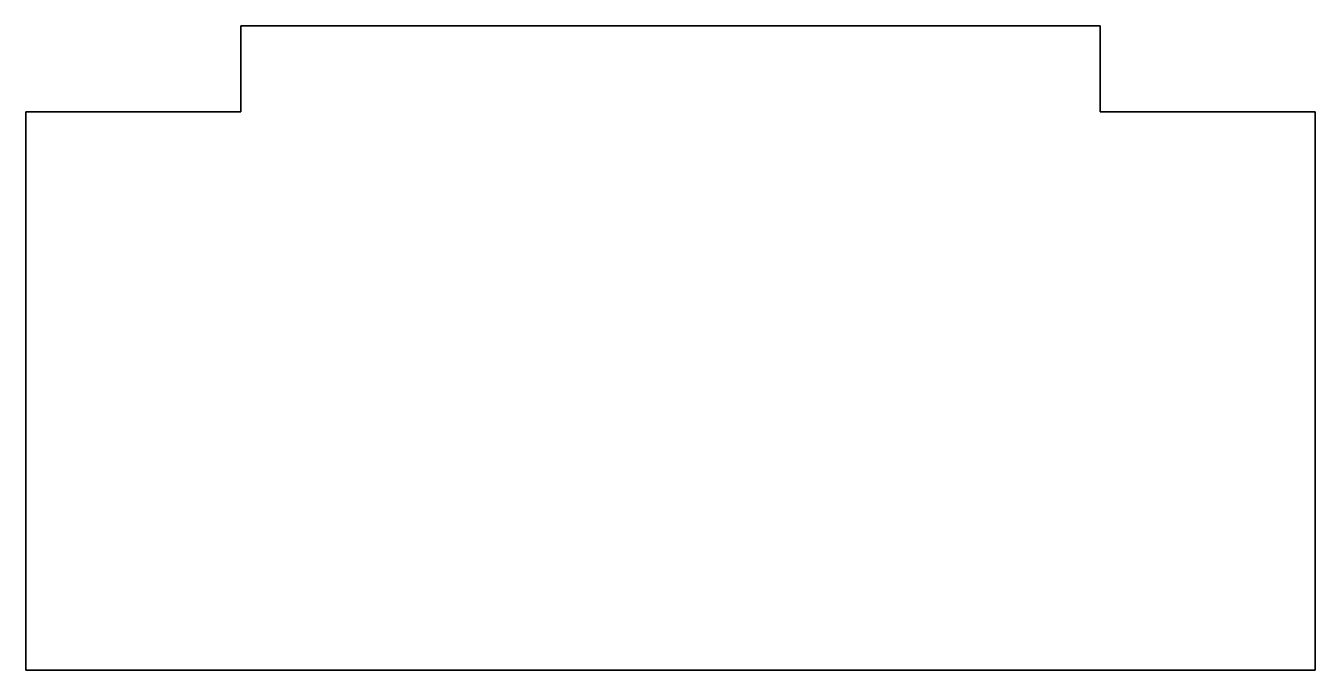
# Model space of a CAD drawing. Extents: x 168 to 198, y 156.3 to 171.3.
import ezdxf

# ---------------------------------------------------------------- set-up
doc = ezdxf.new("R2010")
doc.units = 0

msp = doc.modelspace()

# ---------------------------------------------------------------- linework, layer by layer
at = {"color": 7, "lineweight": 35}
for p, q in [((192.960236, 171.291748), (172.960236, 171.291748)), ((172.960236, 171.291748), (172.960236, 169.291748)), ((192.960236, 171.291748), (192.960236, 169.291748)), ((167.960236, 169.291748), (167.960236, 156.291748)), ((172.960236, 169.291748), (167.960236, 169.291748)), ((197.960236, 169.291748), (192.960236, 169.291748)), ((197.960236, 169.291748), (197.960236, 156.291748)), ((197.960236, 156.291748), (167.960236, 156.291748))]:
    msp.add_line(p, q, dxfattribs=at)

doc.saveas('drawing.dxf')
